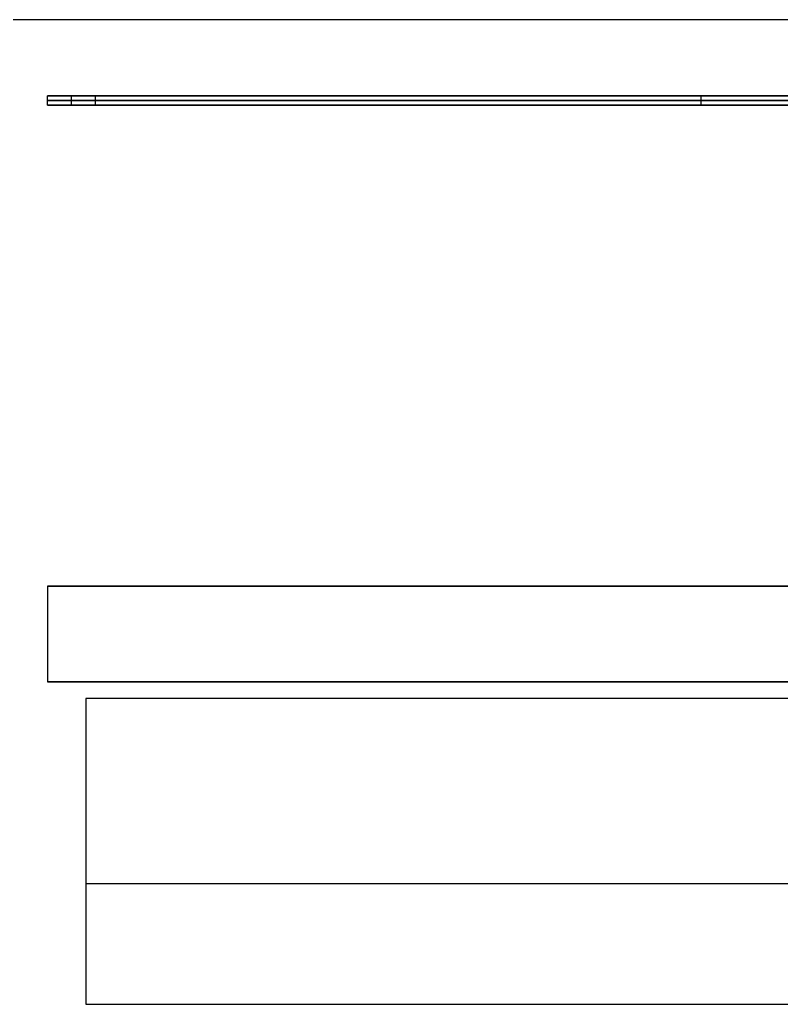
# Model space of a CAD drawing. Header units: millimetres. Extents: x -453 to 2661, y -841 to 395.
# Drawn here: x 260.7 to 420, y -18 to 188 of the extents above; entities that cross this region are included whole.
import ezdxf

# ---------------------------------------------------------------- set-up
doc = ezdxf.new("R2010")
doc.units = ezdxf.units.MM
doc.layers.add('Version 4', color=7, linetype='Continuous', true_color=0x000000)

msp = doc.modelspace()

# ---------------------------------------------------------------- linework, layer by layer
at = {"layer": 'Version 4'}
for p, q in [((266.5, 171.1, 182), (793.5, 171.1, 182)), ((276.5, 172.1, 94.5), (783.5, 172.1, 94.5)), ((530, 171.1, 7), (276.5, 171.1, 7)), ((403.25, 170.1, 7), (403.25, 172.1, 7)), ((276.5, 170.1, 94.5), (783.5, 170.1, 94.5)), ((274.5, 7.25), (785.5, 7.25)), ((274.5, 7.25, 8), (785.5, 7.25, 8))]:
    msp.add_line(p, q, dxfattribs=at)
for points in [[(835, 188), (420, 188), (5, 188)], [(835, 188, -3), (420, 188, -3), (5, 188, -3)], [(266.5, 170.1, 162), (266.5, 171.1, 162), (266.5, 172.1, 162)], [(276.5, 172.1, 162), (271.5, 172.1, 162), (266.5, 172.1, 162)], [(266.5, 170.1, 182), (266.5, 171.1, 182), (266.5, 172.1, 182)], [(266.5, 172.1, 162), (266.5, 172.1, 172), (266.5, 172.1, 182)], [(266.5, 172.1, 182), (530, 172.1, 182), (793.5, 172.1, 182)], [(266.5, 170.1, 172), (266.5, 171.1, 172), (266.5, 172.1, 172)], [(276.5, 171.1, 162), (271.5, 171.1, 162), (266.5, 171.1, 162)], [(266.5, 171.1, 162), (266.5, 171.1, 172), (266.5, 171.1, 182)], [(271.5, 170.1, 162), (271.5, 171.1, 162), (271.5, 172.1, 162)], [(276.5, 170.1, 7), (276.5, 171.1, 7), (276.5, 172.1, 7)], [(530, 172.1, 7), (403.25, 172.1, 7), (276.5, 172.1, 7)], [(276.5, 170.1, 162), (276.5, 171.1, 162), (276.5, 172.1, 162)], [(276.5, 172.1, 7), (276.5, 172.1, 84.5), (276.5, 172.1, 162)], [(276.5, 170.1, 84.5), (276.5, 171.1, 84.5), (276.5, 172.1, 84.5)], [(276.5, 171.1, 7), (276.5, 171.1, 84.5), (276.5, 171.1, 162)], [(276.5, 170.1, 162), (271.5, 170.1, 162), (266.5, 170.1, 162)], [(266.5, 170.1, 162), (266.5, 170.1, 172), (266.5, 170.1, 182)], [(266.5, 170.1, 182), (530, 170.1, 182), (793.5, 170.1, 182)], [(530, 170.1, 7), (403.25, 170.1, 7), (276.5, 170.1, 7)], [(276.5, 170.1, 7), (276.5, 170.1, 84.5), (276.5, 170.1, 162)], [(266.5, 69.5, 73), (530, 69.5, 73), (793.5, 69.5, 73)], [(266.5, 69.5, 73), (266.5, 59.5, 73), (266.5, 49.5, 73)], [(793.5, 69.5, 95), (530, 69.5, 95), (266.5, 69.5, 95)], [(266.5, 69.5, 95), (266.5, 59.5, 95), (266.5, 49.5, 95)], [(266.5, 69.5, 95), (266.5, 69.5, 84), (266.5, 69.5, 73)], [(266.5, 49.5, 73), (530, 49.5, 73), (793.5, 49.5, 73)], [(793.5, 49.5, 95), (530, 49.5, 95), (266.5, 49.5, 95)], [(266.5, 49.5, 95), (266.5, 49.5, 84), (266.5, 49.5, 73)], [(274.5, 46), (274.5, 14), (274.5, -18)], [(274.5, 46, 8), (274.5, 14, 8), (274.5, -18, 8)], [(274.5, 46), (274.5, 46, 4), (274.5, 46, 8)], [(785.5, 46), (530, 46), (274.5, 46)], [(785.5, 46, 8), (530, 46, 8), (274.5, 46, 8)], [(274.5, 14), (274.5, 14, 4), (274.5, 14, 8)], [(274.5, -18), (274.5, -18, 4), (274.5, -18, 8)], [(274.5, -18), (530, -18), (785.5, -18)], [(274.5, -18, 8), (530, -18, 8), (785.5, -18, 8)]]:
    msp.add_open_spline(points, degree=2, dxfattribs=at)

doc.saveas('drawing.dxf')
